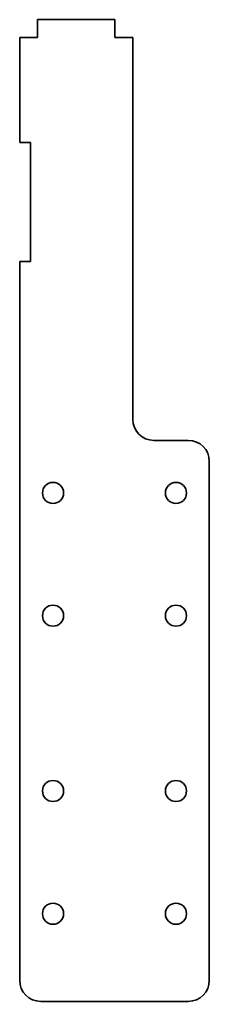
# Model space of a CAD drawing. Header units: millimetres. Extents: x 0 to 54, y 0 to 280.
import ezdxf

# ---------------------------------------------------------------- set-up
doc = ezdxf.new("R2010")
doc.units = ezdxf.units.MM
doc.layers.add('SIMUMAK Visible (ISO)', color=7, linetype='Continuous', lineweight=35)

# ---------------------------------------------------------------- blocks, each defined once
blk = doc.blocks.new('CD-IND-30-INL2-02_Sheet_4_CD-IND-30-INL2-02')
at = {"layer": 'SIMUMAK Visible (ISO)'}
for p, q in [((-21.9, 140), (0.1, 140)), ((-21.9, 134.9), (-21.9, 140)), ((0.1, 140), (0.1, 134.9)), ((-27, 134.9), (-21.9, 134.9)), ((-27, 105), (-27, 134.9)), ((0.1, 134.9), (5.2, 134.9)), ((5.2, 134.9), (5.2, 26)), ((-27, 105), (-23.9, 105)), ((-23.9, 105), (-23.9, 71)), ((-23.9, 71), (-27, 71)), ((-27, -134), (-27, 71)), ((11.2, 20), (21, 20)), ((27, 14), (27, -134)), ((21, -140), (-21, -140))]:
    blk.add_line(p, q, dxfattribs=at)
for centre in [(-17.5, 5), (17.5, 5), (-17.5, -30), (17.5, -30), (-17.5, -80), (17.5, -80), (-17.5, -115), (17.5, -115)]:
    blk.add_circle(centre, 3, dxfattribs=at)
blk.add_arc((11.2, 26), 6, 180, 270, dxfattribs=at)
at = {"layer": 'SIMUMAK Visible (ISO)', "extrusion": (0, 0, -1)}
for centre, start, end in [((-21, 14), 90, 180), ((21, -134), 270, 0), ((-21, -134), 180, 270)]:
    blk.add_arc(centre, 6, start, end, dxfattribs=at)

msp = doc.modelspace()

# ---------------------------------------------------------------- block references
msp.add_blockref('CD-IND-30-INL2-02_Sheet_4_CD-IND-30-INL2-02', (27, 140))

doc.saveas('drawing.dxf')
